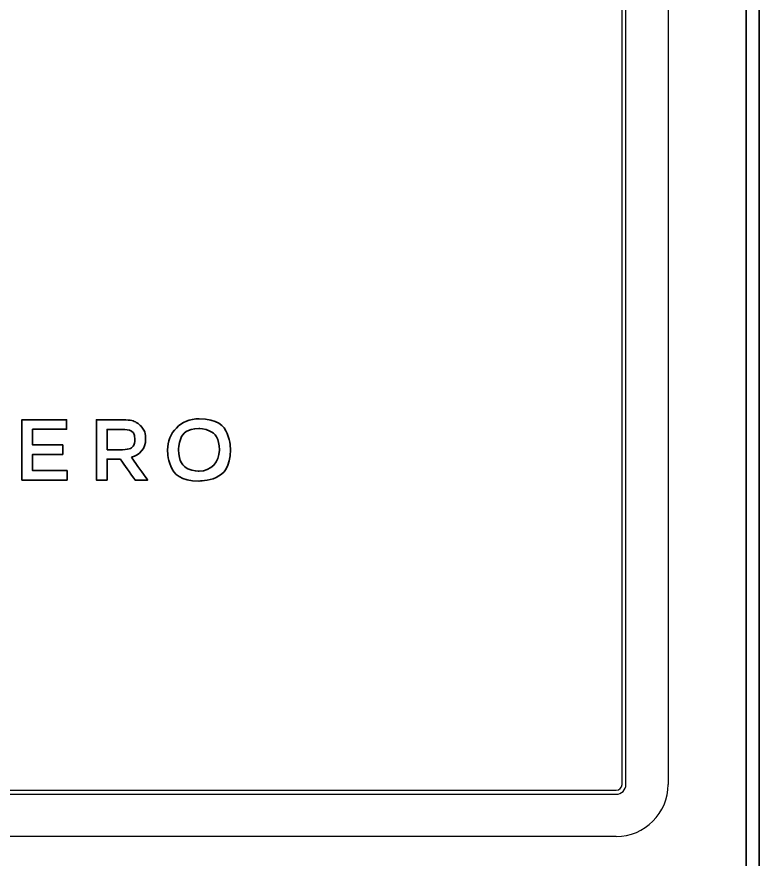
# Model space of a CAD drawing. Extents: x 6336 to 10269, y -393 to 3371.
# Drawn here: x 9121 to 9178.1, y 2005.5 to 2070.3 of the extents above; entities that cross this region are included whole.
import ezdxf

# ---------------------------------------------------------------- set-up
doc = ezdxf.new("R2010")
doc.units = 0
doc.header["$LTSCALE"] = 5
doc.layers.add('1', color=7, linetype='CONTINUOUS', true_color=0xffffff)
doc.layers.add('GEOM', color=7, linetype='CONTINUOUS')

msp = doc.modelspace()

# ---------------------------------------------------------------- linework, layer by layer
at = {"layer": '1', "color": 7, "linetype": 'Continuous', "lineweight": 35}
for p, q in [((9177.073, 1400.776), (9177.073, 2252.276)), ((9178.073, 2252.526), (9178.073, 1374.126))]:
    msp.add_line(p, q, dxfattribs=at)
for points, knots in [([(9134.985, 2039.4), (9133.563, 2039.4), (9132.558, 2038.309), (9132.558, 2037.005), (9132.558, 2037.005), (9132.558, 2037.005), (9132.558, 2036.992), (9132.558, 2036.992), (9132.558, 2036.992), (9132.558, 2035.689), (9133.55, 2034.611), (9134.972, 2034.611), (9134.972, 2034.611), (9136.394, 2034.611), (9137.4, 2035.702), (9137.4, 2037.005), (9137.4, 2037.005), (9137.4, 2037.005), (9137.4, 2037.019), (9137.4, 2037.019), (9137.4, 2037.019), (9137.4, 2038.322), (9136.407, 2039.4), (9134.985, 2039.4)], [0, 0, 0, 0, 0.142857, 0.142857, 0.142857, 0.214286, 0.285714, 0.285714, 0.285714, 0.357143, 0.428571, 0.428571, 0.428571, 0.5, 0.571429, 0.571429, 0.571429, 0.642857, 0.714286, 0.714286, 0.714286, 0.857143, 1, 1, 1, 1]), ([(9121.359, 2034.69), (9121.359, 2034.69), (9124.825, 2034.69), (9124.825, 2034.69), (9124.825, 2034.69), (9124.825, 2034.69), (9124.825, 2035.418), (9124.825, 2035.418), (9124.825, 2035.418), (9124.825, 2035.418), (9122.173, 2035.418), (9122.173, 2035.418), (9122.173, 2035.418), (9122.173, 2035.418), (9122.173, 2036.654), (9122.173, 2036.654), (9122.173, 2036.654), (9122.173, 2036.654), (9124.494, 2036.654), (9124.494, 2036.654), (9124.494, 2036.654), (9124.494, 2036.654), (9124.494, 2037.389), (9124.494, 2037.389), (9124.494, 2037.389), (9124.494, 2037.389), (9122.173, 2037.389), (9122.173, 2037.389), (9122.173, 2037.389), (9122.173, 2037.389), (9122.173, 2038.593), (9122.173, 2038.593), (9122.173, 2038.593), (9122.173, 2038.593), (9124.793, 2038.593), (9124.793, 2038.593), (9124.793, 2038.593), (9124.793, 2038.593), (9124.793, 2039.321), (9124.793, 2039.321), (9124.793, 2039.321), (9124.793, 2039.321), (9121.359, 2039.321), (9121.359, 2039.321), (9121.359, 2039.321), (9121.359, 2039.321), (9121.359, 2034.69), (9121.359, 2034.69)], [0, 0, 0, 0, 0.076923, 0.076923, 0.076923, 0.115385, 0.153846, 0.153846, 0.153846, 0.192308, 0.230769, 0.230769, 0.230769, 0.269231, 0.307692, 0.307692, 0.307692, 0.346154, 0.384615, 0.384615, 0.384615, 0.423077, 0.461538, 0.461538, 0.461538, 0.5, 0.538462, 0.538462, 0.538462, 0.576923, 0.615385, 0.615385, 0.615385, 0.653846, 0.692308, 0.692308, 0.692308, 0.730769, 0.769231, 0.769231, 0.769231, 0.807692, 0.846154, 0.846154, 0.846154, 0.923077, 1, 1, 1, 1]), ([(9129.778, 2036.443), (9130.42, 2036.628), (9130.876, 2037.085), (9130.876, 2037.845), (9130.876, 2037.845), (9130.876, 2037.845), (9130.876, 2037.859), (9130.876, 2037.859), (9130.876, 2037.859), (9130.876, 2038.262), (9130.737, 2038.606), (9130.492, 2038.858), (9130.492, 2038.858), (9130.195, 2039.149), (9129.738, 2039.321), (9129.156, 2039.321), (9129.156, 2039.321), (9129.156, 2039.321), (9127.092, 2039.321), (9127.092, 2039.321), (9127.092, 2039.321), (9127.092, 2039.321), (9127.092, 2034.69), (9127.092, 2034.69), (9127.092, 2034.69), (9127.092, 2034.69), (9127.906, 2034.69), (9127.906, 2034.69), (9127.906, 2034.69), (9127.906, 2034.69), (9127.906, 2036.304), (9127.906, 2036.304), (9127.906, 2036.304), (9127.906, 2036.304), (9128.925, 2036.304), (9128.925, 2036.304), (9128.925, 2036.304), (9128.925, 2036.304), (9130.063, 2034.69), (9130.063, 2034.69), (9130.063, 2034.69), (9130.063, 2034.69), (9131.028, 2034.69), (9131.028, 2034.69), (9131.028, 2034.69), (9131.028, 2034.69), (9129.778, 2036.443), (9129.778, 2036.443)], [0, 0, 0, 0, 0.076923, 0.076923, 0.076923, 0.115385, 0.153846, 0.153846, 0.153846, 0.192308, 0.230769, 0.230769, 0.230769, 0.269231, 0.307692, 0.307692, 0.307692, 0.346154, 0.384615, 0.384615, 0.384615, 0.423077, 0.461538, 0.461538, 0.461538, 0.5, 0.538462, 0.538462, 0.538462, 0.576923, 0.615385, 0.615385, 0.615385, 0.653846, 0.692308, 0.692308, 0.692308, 0.730769, 0.769231, 0.769231, 0.769231, 0.807692, 0.846154, 0.846154, 0.846154, 0.923077, 1, 1, 1, 1]), ([(9127.906, 2037.025), (9127.906, 2037.025), (9127.906, 2038.58), (9127.906, 2038.58), (9127.906, 2038.58), (9127.906, 2038.58), (9129.09, 2038.58), (9129.09, 2038.58), (9129.09, 2038.58), (9129.692, 2038.58), (9130.049, 2038.309), (9130.049, 2037.812), (9130.049, 2037.812), (9130.049, 2037.812), (9130.049, 2037.799), (9130.049, 2037.799), (9130.049, 2037.799), (9130.049, 2037.33), (9129.679, 2037.025), (9129.096, 2037.025), (9129.096, 2037.025), (9129.096, 2037.025), (9127.906, 2037.025), (9127.906, 2037.025)], [0, 0, 0, 0, 0.142857, 0.142857, 0.142857, 0.214286, 0.285714, 0.285714, 0.285714, 0.357143, 0.428571, 0.428571, 0.428571, 0.5, 0.571429, 0.571429, 0.571429, 0.642857, 0.714286, 0.714286, 0.714286, 0.857143, 1, 1, 1, 1]), ([(9136.546, 2036.992), (9136.546, 2036.092), (9135.905, 2035.365), (9134.985, 2035.365), (9134.985, 2035.365), (9134.066, 2035.365), (9133.411, 2036.106), (9133.411, 2037.005), (9133.411, 2037.005), (9133.411, 2037.005), (9133.411, 2037.019), (9133.411, 2037.019), (9133.411, 2037.019), (9133.411, 2037.918), (9134.052, 2038.646), (9134.972, 2038.646), (9134.972, 2038.646), (9135.891, 2038.646), (9136.546, 2037.905), (9136.546, 2037.005), (9136.546, 2037.005), (9136.546, 2037.005), (9136.546, 2036.992), (9136.546, 2036.992)], [0, 0, 0, 0, 0.142857, 0.142857, 0.142857, 0.214286, 0.285714, 0.285714, 0.285714, 0.357143, 0.428571, 0.428571, 0.428571, 0.5, 0.571429, 0.571429, 0.571429, 0.642857, 0.714286, 0.714286, 0.714286, 0.857143, 1, 1, 1, 1])]:
    msp.add_open_spline(points, degree=3, knots=knots, dxfattribs=at)
at = {"layer": 'GEOM', "color": 7, "linetype": 'Continuous'}
for p, q in [((9167.523, 2011.276), (9167.523, 2218.276)), ((9167.823, 2011.276), (9167.823, 2218.276)), ((9171.073, 2218.276), (9171.073, 2011.276)), ((9047.073, 2010.826), (9167.073, 2010.826)), ((9047.073, 2010.526), (9167.073, 2010.526)), ((9167.073, 2007.276), (9047.073, 2007.276))]:
    msp.add_line(p, q, dxfattribs=at)
for radius in [4, 0.75, 0.45]:
    msp.add_arc((9167.073, 2011.276), radius, 270, 0, dxfattribs=at)

doc.saveas('drawing.dxf')
